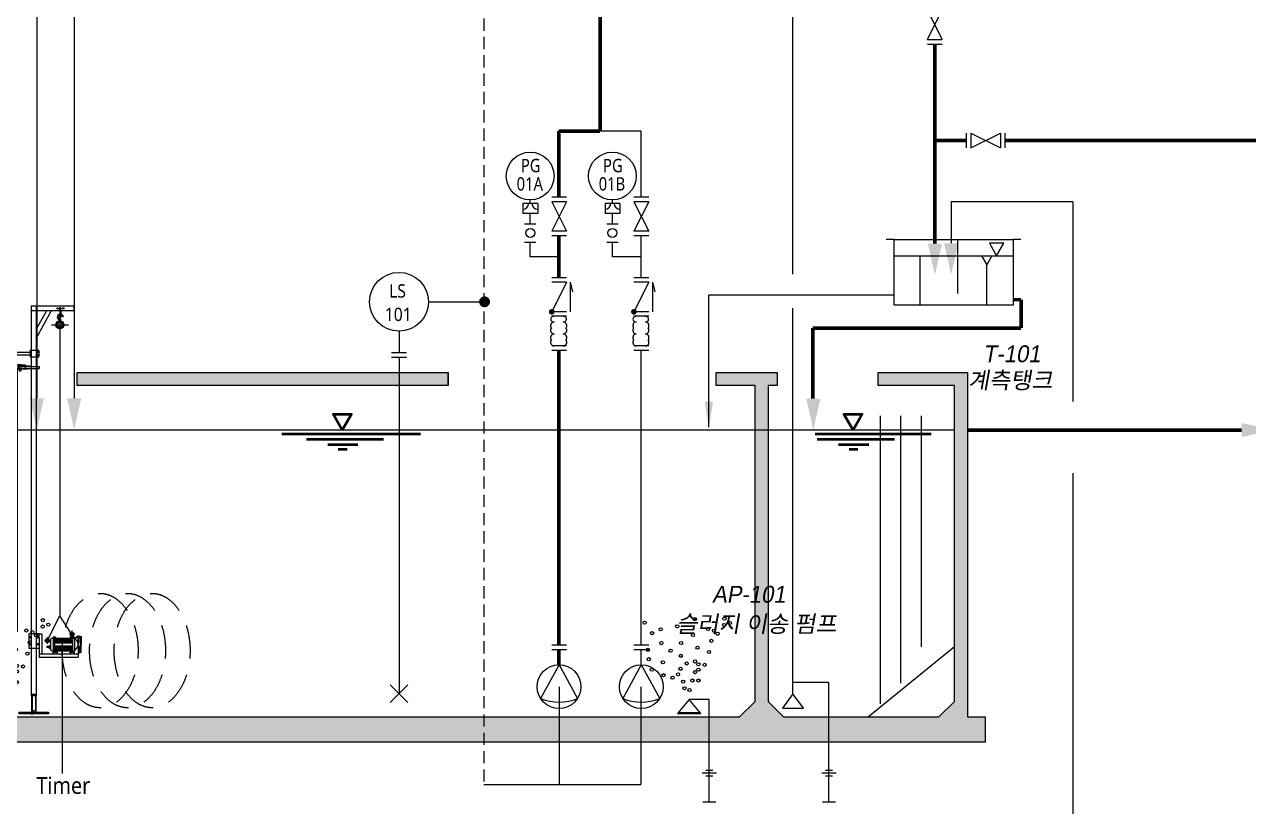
# Model space of a CAD drawing. Extents: x -446 to 204872, y -474580 to 19085.
# Drawn here: x 4360 to 9999, y 7570 to 11173 of the extents above; entities that cross this region are included whole.
import ezdxf
from ezdxf.enums import TextEntityAlignment as Align

# ---------------------------------------------------------------- set-up
doc = ezdxf.new("R2010")
doc.units = 0
doc.header["$LTSCALE"] = 750
doc.header["$MEASUREMENT"] = 0
for name, pattern in [('C2', [12.5, 10, -1, 0.5, -1]), ('C3', [8.2, 5, -1.5, 0.2, -1.5]), ('H1', [4.5, 3, -1.5]), ('H2', [3, 2, -1]), ('H3', [1.5, 1, -0.5]), ('HIDDEN', [0.375, 0.25, -0.125]), ('PHANTOM2', [1.25, 0.625, -0.125, 0.125, -0.125, 0.125, -0.125])]:
    doc.linetypes.add(name, pattern=pattern)
doc.layers.get('0').update_dxf_attribs({"linetype": 'CONTINUOUS'})
for name, color, linetype in [('011 배관', 1, 'CONTINUOUS'), ('11', 1, 'C2'), ('12', 1, 'C3'), ('2', 7, 'CONTINUOUS'), ('22', 4, 'H1'), ('33', 3, 'H2'), ('34', 3, 'H3'), ('7', 7, 'CONTINUOUS'), ('COLUMN', 3, 'CONTINUOUS'), ('EQUIP', 5, 'CONTINUOUS'), ('FITTING', 7, 'CONTINUOUS'), ('INSTRUMENT', 6, 'FENCELINE1'), ('LINE', 2, 'CONTINUOUS'), ('NOTES', 7, 'CONTINUOUS'), ('장비', 6, 'CONTINUOUS')]:
    doc.layers.add(name, color=color, linetype=linetype)
doc.styles.add('GHS', font='NanumGothic.ttf', dxfattribs={"width": 0.95})
doc.styles.add('송현도면폼(2020)$0$기문-1', font='')
doc.styles.get('송현도면폼(2020)$0$기문-1').set_extended_font_data('Dotum')
doc.linetypes.add('FENCELINE1', pattern='A,0.25,-0.1,[133,ltypeshp.shx,S=0.1,R=0,X=-0.1,Y=0],-0.1,1', length=1.45)

# ---------------------------------------------------------------- blocks, each defined once
blk = doc.blocks.new('A$C5B2A7EC1')
at = {"color": 4}
for q in [(0.47, 1.37), (5.48, 1.37)]:
    blk.add_line((2.97, 5.95), q, dxfattribs=at)
blk.add_arc((2.97, 7.41), 6.53, 247.4472, 292.5528, dxfattribs=at)
at = {"layer": '장비', "color": 4}
blk.add_circle((2.97, 2.97), 2.97, dxfattribs=at)
blk = doc.blocks.new('A$C767B330D')
at = {"color": 4}
for p, q in [((2.39, 9.26), (0.38, 5.24)), ((2.89, 9.26), (2.89, 5.24)), ((2.89, 9.26), (3.21, 7.95))]:
    blk.add_line(p, q, dxfattribs=at)
at = {"color": 4, "const_width": 0.378}
blk.add_lwpolyline([(0.38, 5.05, 1), (0.38, 5.43, 1)], format="xyb", close=True, dxfattribs=at)
at = {"layer": 'FITTING', "color": 4}
for centre, radius, start, end in [((0.71, 3.38), 0.494, 91.6383, 220.3842), ((0.63, 4.25), 0.379, 86.0109, 279.4109), ((2, 4.25), 0.379, 260.5891, 93.9891), ((1.93, 3.38), 0.494, 319.6158, 88.3617), ((0.71, 2.74), 0.494, 139.6158, 268.3617), ((0.71, 1.75), 0.494, 91.6383, 220.3842), ((1.93, 2.74), 0.494, 271.6383, 40.3842), ((1.93, 1.75), 0.494, 319.6158, 88.3617), ((0.71, 1.11), 0.494, 139.6158, 268.3617), ((1.93, 1.11), 0.494, 271.6383, 40.3842)]:
    blk.add_arc(centre, radius, start, end, dxfattribs=at)
at = {"layer": 'NOTES', "color": 4, "linetype": 'Continuous', "lineweight": 25}
for p, q in [((2.39, 9.87), (0.38, 9.87)), ((2.39, 9.26), (0.38, 9.26)), ((2.39, 5.24), (0.38, 5.24)), ((2.39, 4.63), (0.38, 4.63)), ((2.39, 0.62), (0.38, 0.62)), ((2.39, 0), (0.38, 0))]:
    blk.add_line(p, q, dxfattribs=at)
blk = doc.blocks.new('A$C08177B49')
at = {"color": 4}
for p, q in [((2.01, 4.63), (0, 0.62)), ((0, 4.63), (2.01, 0.62))]:
    blk.add_line(p, q, dxfattribs=at)
at = {"layer": 'NOTES', "color": 4, "linetype": 'Continuous', "lineweight": 25}
for p, q in [((2.01, 5.25), (0, 5.25)), ((2.01, 4.63), (0, 4.63)), ((2.01, 0.62), (0, 0.62)), ((2.01, 0), (0, 0))]:
    blk.add_line(p, q, dxfattribs=at)
blk = doc.blocks.new('A$C7DAB0A24')
at = {"color": 4}
for p, q in [((83.7, 55.8), (0, 55.8)), ((0, 55.8), (0, 0)), ((83.7, 0), (0, 0)), ((83.7, 55.8), (83.7, 0))]:
    blk.add_line(p, q, dxfattribs=at)
for centre, start, end in [((0, 55.8), 270, 0), ((83.7, 55.8), 180, 270)]:
    blk.add_arc(centre, 32.3, start, end, dxfattribs=at)
blk = doc.blocks.new('A$C7674771A')
at = {"layer": '011 배관', "color": 8, "ltscale": 10}
for centre in [(1120, 1567), (1760, 1580), (34, 1493), (380, 1348), (739, 1414), (1405, 1357), (1533, 1320), (1756, 1443), (1878, 1484), (196, 1265), (397, 1050), (823, 1051), (1081, 1226), (1477, 1098), (1615, 1252), (104, 906), (595, 885), (818, 775), (1177, 950), (1427, 858), (126, 701), (429, 635), (945, 609), (1125, 653), (1198, 591), (1332, 579), (188, 476), (443, 356), (638, 301), (757, 373), (810, 495), (1068, 241), (1125, 421), (1198, 474), (1198, 241), (868, 216), (897, 72), (1004, 34)]:
    blk.add_circle(centre, 34.3, dxfattribs=at)
blk = doc.blocks.new('A$C230616DC')
at = {"color": 8, "linetype": 'Continuous', "ltscale": 20}
for p, q in [((3.25, 3.91), (0, 0)), ((6.5, 0), (3.25, 3.91)), ((0, 0), (6.5, 0)), ((0.23, 0.28), (6.27, 0.28))]:
    blk.add_line(p, q, dxfattribs=at)
blk = doc.blocks.new('A$C05B44BBD')
at = {"color": 8}
for p, q in [((54.3, 1971.4), (122.2, 1971.4)), ((54.3, 1971.4), (54.3, 1947.9)), ((54.3, 1951.4), (88.1, 1951.4)), ((54.3, 1947.9), (54.3, 470.8)), ((54.3, 1947.9), (135.5, 1947.9)), ((77.8, 1947.9), (77.8, 470.8)), ((81.5, 1965.5), (81.5, 1960.8)), ((81.5, 1965.5), (88.1, 1965.5)), ((81.5, 1960.8), (81.5, 1951.4)), ((81.5, 1960.8), (88.1, 1960.8)), ((81.5, 1960.8), (88.1, 1960.8)), ((85.2, 1969.7), (85.2, 1965.5)), ((101.4, 1965.5), (85.2, 1965.5)), ((99.5, 1971.6), (87, 1971.6)), ((88.1, 1965.5), (98.4, 1965.5)), ((88.1, 1965.5), (88.1, 1951.4)), ((88.1, 1951.4), (98.4, 1951.4)), ((88.6, 1965.5), (88.6, 1937.4)), ((88.6, 1937.4), (98, 1937.4)), ((88.9, 1969.7), (88.9, 1965.5)), ((89.1, 1965.5), (89.1, 1937.4)), ((97.5, 1965.5), (97.5, 1937.4)), ((97.6, 1969.7), (97.6, 1965.5)), ((98, 1965.5), (98, 1937.4)), ((98.4, 1965.5), (147.1, 1965.5)), ((98.4, 1965.5), (98.4, 1951.4)), ((98.4, 1960.8), (180, 1960.8)), ((98.4, 1951.4), (116.7, 1951.4)), ((101.4, 1969.7), (101.4, 1965.5)), ((116.7, 1951.4), (202, 1951.4)), ((122.2, 1971.4), (122.2, 1947.9)), ((125.7, 1960.8), (202, 1960.8)), ((125.7, 1947.9), (135.5, 1947.9)), ((135.5, 1951.4), (135.5, 1947.9)), ((147.1, 1965.5), (147.1, 1960.8)), ((163.4, 1960.8), (202, 1960.8)), ((163.4, 1951.4), (202, 1951.4)), ((202, 1960.8), (202, 1951.4)), ((251.1, 430), (317.7, 558.7)), ((379.1, 463.9), (317.7, 558.7)), ((77.8, 470.8), (54.3, 470.8)), ((200.6, 458.7), (144, 458.7)), ((258, 422.9), (265.2, 422.9)), ((258, 416.4), (265, 416.4)), ((200.6, 375.3), (144, 375.3)), ((157.2, 152.8), (157.2, 109.8)), ((184.9, 153.6), (184.9, 110.6)), ((159.1, 110.6), (159.1, 17.3)), ((159.1, 110.6), (184.9, 110.6)), ((183, 110.6), (183, 17.3))]:
    blk.add_line(p, q, dxfattribs=at)
at = {"color": 8, "linetype": 'H2'}
for p in [(161.6, 25.4), (180.5, 25.4)]:
    blk.add_line(p, (171, 25.4), dxfattribs=at)
at = {"color": 8}
for centre, radius in [((150.7, 438.3), 5.35), ((190.7, 438.1), 5.17), ((247.5, 419.6), 11), ((247.5, 419.6), 5.57), ((386.7, 456), 11), ((386.7, 456), 5.57), ((150.7, 399.8), 5.35), ((191.2, 399), 5.31)]:
    blk.add_circle(centre, radius, dxfattribs=at)
for centre, start, end in [((87, 1969.7), 90, 180), ((87, 1969.7), 0, 90), ((90.8, 1969.7), 90, 180), ((95.8, 1969.7), 0, 90), ((99.5, 1969.7), 90, 180), ((99.5, 1969.7), 0, 90)]:
    blk.add_arc(centre, 1.88, start, end, dxfattribs=at)
at = {"layer": '11', "color": 8}
for p, q in [((317.7, 2233.4), (317.7, 2156.4)), ((271.3, 2196.4), (366.2, 2196.4))]:
    blk.add_line(p, q, dxfattribs=at)
at = {"layer": '11', "color": 8, "linetype": 'Continuous'}
blk.add_line((317.7, 2166.4), (317.7, 558.7), dxfattribs=at)
at = {"layer": '12', "color": 8}
for p, q in [((267.6, 419.6), (231.9, 419.6)), ((402.3, 456), (371.1, 456))]:
    blk.add_line(p, q, dxfattribs=at)
at = {"layer": '12', "color": 8, "linetype": 'C2'}
for p, q in [((247.5, 401.9), (247.5, 439.7)), ((386.7, 438.2), (386.7, 476.1))]:
    blk.add_line(p, q, dxfattribs=at)
blk.add_circle((317.7, 2196.4), 17.6, dxfattribs=at)
at = {"layer": '2', "color": 8, "linetype": 'H1', "ltscale": 0.2}
for p, q in [((157.2, 2052.2), (157.2, 2016.8)), ((184.9, 2052.2), (184.9, 2016.8)), ((157.2, 162.4), (157.2, 115.1)), ((157.2, 162.4), (157.2, 115.1)), ((184.9, 163.2), (184.9, 115.9)), ((184.9, 163.2), (184.9, 115.9))]:
    blk.add_line(p, q, dxfattribs=at)
at = {"layer": '22', "color": 8, "linetype": 'H2', "ltscale": 0.3}
for p, q in [((161.6, 110.6), (161.6, 25.4)), ((180.5, 110.6), (180.5, 25.4))]:
    blk.add_line(p, q, dxfattribs=at)
at = {"layer": '33', "color": 8}
for p, q in [((425.4, 425.5), (429, 439.1)), ((425.4, 407.8), (425.4, 425.5)), ((429, 440), (433.7, 440)), ((433.7, 439.1), (433.7, 398.3)), ((425.4, 388.8), (425.4, 371.1)), ((425.4, 371.1), (429, 357.5)), ((429, 357.5), (433.7, 357.5)), ((433.7, 357.5), (433.7, 398.3))]:
    blk.add_line(p, q, dxfattribs=at)
at = {"layer": '34', "color": 8}
for p, q in [((316.7, 2258.7), (323.3, 2258.7)), ((316.7, 2249), (323.3, 2249))]:
    blk.add_line(p, q, dxfattribs=at)
at = {"layer": '7', "color": 8}
for p, q in [((157.2, 2302.8), (395.4, 2302.8)), ((157.2, 2302.8), (157.2, 2054.2)), ((157.2, 2276.9), (395.4, 2276.9)), ((184.9, 2302.8), (184.9, 2054.2)), ((184.9, 2169.5), (244.1, 2276.9)), ((184.9, 2120.1), (271.3, 2276.9)), ((316.7, 2276.9), (316.7, 2240.1)), ((323.3, 2276.9), (323.3, 2240.1)), ((395.4, 2302.8), (395.4, 2276.9)), ((314.9, 2223.2), (314.9, 2219)), ((318, 2238.8), (322, 2238.8)), ((320.7, 2229), (320.7, 2219.1)), ((157.2, 2015.5), (157.2, 1917.6)), ((184.9, 2015.5), (184.9, 1917.6)), ((157.2, 1918.1), (157.2, 338)), ((184.9, 1918.1), (184.9, 338.3)), ((144, 458.7), (144, 375.3)), ((200.6, 458.7), (215.7, 458.7)), ((200.6, 436.8), (200.6, 458.7)), ((200.6, 436.8), (200.6, 326.4)), ((215.7, 458.7), (215.7, 345.3)), ((265, 424.7), (265, 371.9)), ((273.8, 433.4), (280.8, 433.4)), ((280.8, 433.4), (280.8, 434.6)), ((281.4, 440.4), (292.6, 440.4)), ((286.9, 440.4), (286.9, 358.3)), ((290.7, 427), (384.4, 427)), ((290.7, 421.8), (384.4, 421.8)), ((290.7, 414.4), (384.4, 414.4)), ((292.6, 440.4), (292.6, 433.4)), ((292.6, 433.4), (399.8, 433.4)), ((377.7, 433.4), (377.7, 443.5)), ((377.7, 443.5), (383.6, 443.5)), ((383.6, 445.1), (383.6, 432.3)), ((389.8, 432.3), (383.6, 432.3)), ((383.6, 432.3), (386.7, 430.4)), ((389.8, 432.3), (386.7, 430.4)), ((388.1, 433.4), (388.1, 363.2)), ((389.8, 445.1), (389.8, 432.3)), ((389.8, 443.5), (395.7, 443.5)), ((395.7, 443.5), (395.7, 433.4)), ((399.8, 433.4), (399.8, 363.2)), ((399.8, 433.4), (413.7, 419.6)), ((421.3, 443.1), (421.3, 447.3)), ((421.3, 442.1), (421.3, 447.3)), ((421.3, 447.3), (425.2, 447.3)), ((421.3, 412), (421.3, 442.1)), ((425.2, 447.3), (437.8, 442.1)), ((437.8, 442.1), (437.8, 398.3)), ((200.6, 345.3), (421.3, 345.3)), ((245.1, 386.7), (245.1, 381)), ((250.3, 386.7), (245.1, 386.7)), ((250.3, 381), (245.1, 381)), ((252.8, 387.1), (252.8, 380.6)), ((256.2, 388.9), (255.1, 388.2)), ((256.2, 378.8), (255.1, 379.5)), ((258.4, 390.4), (258.4, 377.3)), ((265, 390.4), (261.1, 390.4)), ((261.1, 377.3), (265, 377.3)), ((273.8, 363.2), (399.8, 363.2)), ((280.7, 354.6), (302.3, 354.6)), ((280.7, 345.3), (280.7, 354.6)), ((288.1, 354.6), (288.1, 363.2)), ((290.7, 407), (384.4, 407)), ((290.7, 389.6), (384.4, 389.6)), ((290.7, 382.2), (384.4, 382.2)), ((290.7, 374.8), (384.4, 374.8)), ((290.7, 369.6), (384.4, 369.6)), ((296.8, 363.2), (296.8, 354.6)), ((302.3, 354.6), (302.3, 345.3)), ((375.7, 345.3), (375.7, 354.6)), ((375.7, 354.6), (397.3, 354.6)), ((383, 363.2), (383, 354.6)), ((390.8, 363.2), (390.8, 354.6)), ((397.3, 354.6), (397.3, 345.3)), ((399.8, 363.2), (413.7, 377)), ((418.8, 407.9), (425.4, 407.9)), ((418.8, 407.2), (418.8, 389.4)), ((418.8, 388.7), (425.4, 388.7)), ((421.3, 412), (421.3, 384.6)), ((421.3, 384.6), (421.3, 354.4)), ((421.3, 354.4), (421.3, 349.3)), ((421.3, 351.9), (421.3, 326.4)), ((421.3, 349.3), (425.2, 349.3)), ((425.2, 349.3), (437.8, 354.4)), ((437.8, 354.4), (437.8, 398.3)), ((157.2, 338.1), (157.2, 163.2)), ((184.9, 338.1), (184.9, 163.2)), ((200.6, 326.4), (421.3, 326.4)), ((87.5, 17.3), (87.5, 8.6)), ((87.5, 17.3), (184.9, 17.3)), ((254.6, 8.6), (87.5, 8.6)), ((160.5, 0.2), (162.6, 0)), ((184.9, 17.3), (254.6, 17.3)), ((254.6, 17.3), (254.6, 8.6))]:
    blk.add_line(p, q, dxfattribs=at)
at = {"layer": '7', "color": 8, "linetype": 'Continuous'}
for p, q in [((316.7, 2276.9), (316.7, 2291)), ((323.3, 2276.9), (323.3, 2291)), ((0, 2042.1), (150.1, 2042.1)), ((0, 2042.1), (0, 2027.6)), ((0, 2027.6), (150.1, 2027.6)), ((150.1, 2054.2), (196.8, 2054.2)), ((150.1, 2054.2), (150.1, 2015.5)), ((150.1, 2015.5), (196.8, 2015.5)), ((199.8, 2051.2), (199.8, 2018.5)), ((280.8, 439.8), (280.8, 358.3)), ((399.8, 433.4), (421.3, 447.3)), ((401.1, 432.1), (421.4, 445.2)), ((280.8, 358.3), (286.9, 358.3)), ((184.9, 115.9), (157.2, 115.9)), ((157.2, 115.9), (184.9, 115.9))]:
    blk.add_line(p, q, dxfattribs=at)
at = {"layer": '7', "color": 8}
for centre, radius in [((305.5, 2288.5), 4.08), ((336.3, 2288.5), 4.08), ((317.7, 2196.4), 22.8), ((317.7, 2196.4), 21.9), ((305.3, 2208.8), 1.98), ((317.7, 2196.4), 13.2), ((317.7, 2214), 1.98), ((330.2, 2208.8), 1.98), ((300.1, 2196.4), 1.98), ((305.3, 2183.9), 1.98), ((317.7, 2178.7), 1.98), ((317.7, 2196.4), 0.0543), ((330.2, 2183.9), 1.98), ((335.4, 2196.4), 1.98), ((150.7, 438.3), 3.66), ((190.7, 438.1), 3.66), ((150.7, 399.8), 3.66), ((191.2, 399), 3.66)]:
    blk.add_circle(centre, radius, dxfattribs=at)
at = {"layer": '7', "color": 8, "linetype": 'Continuous'}
for centre in [(192.5, 2043.6), (192.5, 2026.3)]:
    blk.add_circle(centre, 3.53, dxfattribs=at)
at = {"layer": '7', "color": 8}
for centre, radius, start, end in [((320, 2288.5), 4.08, 323.44208, 216.55792), ((319.9, 2239.5), 17.1, 100.81078, 252.70336), ((319.9, 2239.5), 10, 108.56328, 271.79053), ((318, 2240.1), 1.31, 180, 270), ((320.2, 2229), 0.438, 0, 91.79053), ((322, 2240.1), 1.31, 270, 0), ((319.9, 2239.5), 17.1, 3.98164, 78.64929), ((319.9, 2239.5), 10, 38.14747, 70.48533), ((338.2, 2253.8), 13.1, 218.14747, 264.65379), ((273.8, 424.7), 8.76, 90, 180), ((401.3, 407.2), 17.5, 0, 45.13253), ((250.3, 395.5), 8.76, 270, 303.64436), ((250.3, 372.2), 8.76, 56.35564, 90), ((261.1, 381.6), 8.76, 90, 123.64436), ((261.1, 386.1), 8.76, 236.35564, 270), ((273.8, 371.9), 8.76, 180, 270), ((401.3, 389.4), 17.5, 314.86747, 0)]:
    blk.add_arc(centre, radius, start, end, dxfattribs=at)
at = {"layer": '7', "color": 8, "linetype": 'Continuous'}
for centre, radius, start, end in [((196.8, 2051.2), 2.98, 0, 90), ((196.8, 2018.5), 2.98, 270, 0), ((281.4, 439.8), 0.597, 90, 180)]:
    blk.add_arc(centre, radius, start, end, dxfattribs=at)
at = {"layer": 'COLUMN', "color": 8, "linetype": 'HIDDEN'}
for centre in [(544.2, 363.7), (698.2, 363.7), (836.5, 363.7)]:
    blk.add_ellipse(centre, major_axis=(0, 321.5), ratio=0.664115, dxfattribs=at)

msp = doc.modelspace()

# ---------------------------------------------------------------- hatches: boundary and pattern name
at = {"ltscale": 100}
h = msp.add_hatch(color=8, dxfattribs=at)
h.dxf.hatch_style = 1
h.paths.add_polyline_path([(7725.7, 8053.7), (7725.7, 9510.2), (7546.7, 9510.2), (7546.7, 9570.4), (7827.1, 9570.4), (7827.1, 9510.2), (7785.8, 9510.2), (7785.8, 8053.7), (7857.2, 7982.3), (8572.5, 7982.3), (8644, 8053.7), (8644, 9510.2), (8293.7, 9510.2), (8293.7, 9570.4), (8704.1, 9570.4), (8704.1, 7982.3), (8785.8, 7982.3), (8785.8, 7866.7), (3947.6, 7866.7), (3947.6, 7982.3), (4029.3, 7982.3), (4029.3, 9570.4), (4089.4, 9570.4), (4089.4, 8053.7), (4160.9, 7982.3), (7654.2, 7982.3)])
h = msp.add_hatch(color=3)
h.dxf.hatch_style = 1
h.paths.add_polyline_path([(4602.1, 9570.4), (6311.6, 9570.4), (6311.6, 9510.2), (4602.1, 9510.2)])

# ---------------------------------------------------------------- linework, layer by layer
at = {"color": 1}
for p, q in [((4417.2, 14707.3), (4417.2, 9450.8)), ((4589, 14476.3), (4589, 9450.8)), ((7900.3, 10022.9), (7900.3, 12585.4)), ((8871.5, 10166.1), (8805.5, 10166.1)), ((8805.5, 10166.1), (8838.5, 10106.7)), ((8838.5, 10106.7), (8871.5, 10166.1)), ((7512.8, 9317.9), (7512.8, 9926.5)), ((8366.2, 9926.5), (7512.8, 9926.5)), ((7900.3, 8089), (7900.3, 9865.8)), ((8644, 9304.3), (4089.4, 9304.3))]:
    msp.add_line(p, q, dxfattribs=at)
at = {"color": 1, "linetype": 'HIDDEN', "ltscale": 0.3}
msp.add_line((6476, 14406.6), (6476, 7670.5), dxfattribs=at)
at = {"color": 7}
for p, q in [((7201.8, 10682.1), (6823.3, 10682.1)), ((7201.8, 10377.8), (7201.8, 10682.1)), ((7201.8, 10006.7), (7201.8, 10199.5)), ((7201.8, 8312.8), (7201.8, 9671.2)), ((6823.3, 8222.8), (6823.3, 8291.9)), ((7201.8, 8222.8), (7201.8, 8291.9))]:
    msp.add_line(p, q, dxfattribs=at)
at = {"color": 4}
for p, q in [((6690.4, 10348.2), (6690.4, 10363.7)), ((7069, 10348.2), (7069, 10363.7)), ((6664.5, 10255), (6716.3, 10255)), ((7043.1, 10255), (7094.9, 10255)), ((6664.5, 10170.9), (6716.3, 10170.9)), ((7043.1, 10170.9), (7094.9, 10170.9)), ((8366.2, 10182.4), (8330.1, 10182.4)), ((8366.2, 9879.5), (8366.2, 10182.4)), ((8366.2, 10182.4), (8914.3, 10182.4)), ((8660.8, 9933.8), (8660.8, 10182.4)), ((8950.4, 10182.4), (8914.3, 10182.4)), ((6823.3, 10103.1), (6690.4, 10103.1)), ((7201.8, 10103.1), (7069, 10103.1)), ((8486, 9879.5), (8486, 10106.7)), ((8769.4, 10106.7), (8793.2, 10065.6)), ((8817, 10106.7), (8793.2, 10065.6)), ((8793.2, 9879.5), (8793.2, 10065.6))]:
    msp.add_line(p, q, dxfattribs=at)
at = {"color": 3}
for p, q in [((8629.6, 10355.9), (8629.6, 10165.3)), ((9189.9, 10355.9), (8629.6, 10355.9)), ((9189.9, 10355.9), (9189.9, 9436.6)), ((4602.1, 9570.4), (6311.6, 9570.4)), ((6311.6, 9510.2), (4602.1, 9510.2)), ((9189.9, 9105.2), (9189.9, 7017.3))]:
    msp.add_line(p, q, dxfattribs=at)
at = {"color": 4, "ltscale": 0.1}
for p, q in [((6690.4, 10255), (6690.4, 10302.5)), ((7069, 10255), (7069, 10302.5)), ((6690.4, 10103.1), (6690.4, 10170.9)), ((7069, 10103.1), (7069, 10170.9)), ((7498.8, 7737.8), (7531.5, 7737.8)), ((8050.1, 7737.8), (8082.8, 7737.8)), ((7482.7, 7724.3), (7547.6, 7724.3)), ((7498.8, 7710.9), (7531.5, 7710.9)), ((8034, 7724.3), (8098.9, 7724.3)), ((8050.1, 7710.9), (8082.8, 7710.9)), ((7484.9, 7591.8), (7545.1, 7591.8)), ((8036.2, 7591.8), (8096.4, 7591.8))]:
    msp.add_line(p, q, dxfattribs=at)
at = {"color": 1, "linetype": 'HIDDEN', "ltscale": 25}
msp.add_line((6221.3, 9895.4), (6479.6, 9895.4), dxfattribs=at)
at = {"color": 8}
for p, q in [((4602.1, 9510.2), (4602.1, 9570.4)), ((6311.6, 9510.2), (6311.6, 9570.4)), ((8303.2, 8043.5), (8303.2, 9370.1)), ((8397.7, 8138.1), (8397.7, 9370.1)), ((8492.1, 8306), (8492.1, 9370.1)), ((8644, 8306), (8248.6, 7982.3))]:
    msp.add_line(p, q, dxfattribs=at)
at = {"color": 8, "linetype": 'Continuous', "lineweight": 50, "ltscale": 10}
for p, q in [((5546.2, 9286.3), (6184.5, 9286.3)), ((5659, 9262.3), (6014.1, 9262.3)), ((8002.6, 9286.3), (8538, 9286.3)), ((8012.5, 9262.3), (8367.6, 9262.3)), ((5757.4, 9238.4), (5896.6, 9238.4)), ((5805.4, 9216.8), (5846.2, 9216.8)), ((8110.8, 9238.4), (8250, 9238.4)), ((8158.8, 9216.8), (8199.6, 9216.8))]:
    msp.add_line(p, q, dxfattribs=at)
at = {"color": 1, "linetype": 'HIDDEN', "ltscale": 5}
for p, q in [((4533.7, 8287.8), (4533.7, 7721.9)), ((6823.3, 8121.7), (6823.3, 7670.5)), ((7200, 8121.7), (7200, 7670.5)), ((6476, 7670.5), (7200, 7670.5))]:
    msp.add_line(p, q, dxfattribs=at)
at = {"color": 5, "linetype": 'PHANTOM2', "ltscale": 40}
for p, q in [((8066.3, 8141.2), (7900.3, 8141.2)), ((8066.3, 7591.8), (8066.3, 8141.2)), ((7515, 8063.3), (7422.3, 8063.3)), ((7515, 7591.8), (7515, 8063.3))]:
    msp.add_line(p, q, dxfattribs=at)
at = {"color": 2, "ltscale": 5, "const_width": 16.5}
for points in [[(7011.8, 12832.4), (7011.8, 10682.1)], [(8554.6, 11083.2), (8554.6, 10164)], [(6821.8, 10682.1), (6821.8, 10377.8)], [(7011.8, 10682.1), (6821.8, 10682.1)], [(8698.9, 10639), (8554.6, 10639)], [(10224.3, 10639), (8877.2, 10639)], [(6821.8, 10199.5), (6821.8, 10006.7)], [(8951.8, 9905.2), (8914.3, 9905.2)], [(8951.8, 9905.2), (8951.8, 9774)], [(7992, 9774), (7992, 9449.7)], [(8951.8, 9774), (7992, 9774)], [(6821.8, 9671.2), (6821.8, 8312.8)], [(8704.1, 9304.3), (9967.6, 9304.3)], [(6821.8, 8291.9), (6821.8, 8222.8)]]:
    msp.add_lwpolyline(points, dxfattribs=at)
at = {"color": 8}
msp.add_lwpolyline([(4160.9, 7982.3), (7654.2, 7982.3), (7725.7, 8053.7), (7725.7, 9510.2), (7546.7, 9510.2), (7546.7, 9570.4), (7827.1, 9570.4), (7827.1, 9510.2), (7785.8, 9510.2), (7785.8, 8053.7), (7857.2, 7982.3), (8572.5, 7982.3), (8644, 8053.7), (8644, 9510.2), (8293.7, 9510.2), (8293.7, 9570.4), (8704.1, 9570.4), (8704.1, 7982.3), (8785.8, 7982.3), (8785.8, 7866.7), (3947.6, 7866.7)], dxfattribs=at)
at = {"color": 3}
msp.add_lwpolyline([(4602.1, 9570.4), (6311.6, 9570.4), (6311.6, 9510.2), (4602.1, 9510.2)], close=True, dxfattribs=at)
msp.add_lwpolyline([(4602.1, 9570.4), (6311.6, 9570.4), (6311.6, 9510.2), (4602.1, 9510.2)], close=True, dxfattribs=at)
at = {"color": 8, "linetype": 'Continuous', "lineweight": 50, "ltscale": 10}
for points in [[(5824.1, 9304.3), (5781.5, 9377.9), (5866.6, 9377.9)], [(8177.5, 9304.3), (8135, 9377.9), (8220, 9377.9)]]:
    msp.add_lwpolyline(points, close=True, dxfattribs=at)
at = {"color": 1}
msp.add_lwpolyline([(7900.3, 8089), (7851.9, 8022.2), (7948.6, 8022.2)], close=True, dxfattribs=at)
at = {"color": 4}
for centre in [(6690.4, 10213), (7069, 10213)]:
    msp.add_circle(centre, 20.8, dxfattribs=at)
at = {"color": 2, "ltscale": 5}
for points in [[(8587.2, 10164), (8522, 10164), (8554.6, 10019.1)], [(4449.8, 9450.8), (4384.5, 9450.8), (4417.2, 9305.8)], [(4621.6, 9450.8), (4556.4, 9450.8), (4589, 9305.8)], [(8027.1, 9449.7), (7961.8, 9449.7), (7994.4, 9304.8)], [(9967.6, 9336.9), (9967.6, 9271.7), (10112.5, 9304.3)]]:
    msp.add_solid(points, dxfattribs=at)
at = {"color": 3, "ltscale": 5}
msp.add_solid([(8662.2, 10165.3), (8597, 10165.3), (8629.6, 10020.4)], dxfattribs=at)
at = {"color": 1}
msp.add_solid([(7532.4, 9435.3), (7493.2, 9435.3), (7512.8, 9317.9)], dxfattribs=at)
at = {"layer": 'COLUMN', "color": 7, "linetype": 'Continuous', "ltscale": 20, "const_width": 25}
msp.add_lwpolyline([(6467.1, 9895.4, 1), (6492.1, 9895.4, 1)], format="xyb", close=True, dxfattribs=at)
at = {"layer": 'EQUIP', "color": 4, "linetype": 'Continuous'}
for p, q in [((8914.3, 10182.4), (8914.3, 9879.5)), ((8366.2, 9879.5), (8366.2, 10145)), ((8366.2, 10106.7), (8914.3, 10106.7)), ((8914.3, 9879.5), (8366.2, 9879.5))]:
    msp.add_line(p, q, dxfattribs=at)
at = {"layer": 'INSTRUMENT', "color": 6, "linetype": 'Continuous', "lineweight": -3, "ltscale": 5}
for p, q in [((6085.8, 9759.8), (6085.8, 9660.4)), ((6085.8, 9639.5), (6085.8, 8089.4)), ((6045.3, 8129.8), (6126.2, 8049)), ((6126.2, 8129.8), (6045.3, 8049))]:
    msp.add_line(p, q, dxfattribs=at)
for centre, radius in [((6690.1, 10475), 110.1), ((7068.7, 10475), 110.1), ((6085.8, 9895.4), 135.6)]:
    msp.add_circle(centre, radius, dxfattribs=at)
at = {"layer": 'NOTES', "color": 4, "linetype": 'Continuous', "lineweight": 25}
for p, q in [((6119.9, 9660.4), (6051.6, 9660.4)), ((6119.9, 9639.5), (6051.6, 9639.5)), ((6857.4, 8312.8), (6789.2, 8312.8)), ((6857.4, 8291.9), (6789.2, 8291.9)), ((7236, 8312.8), (7167.7, 8312.8)), ((7236, 8291.9), (7167.7, 8291.9))]:
    msp.add_line(p, q, dxfattribs=at)

# ---------------------------------------------------------------- block references
at = {"color": 7, "xscale": 33.972846336, "yscale": 33.972846336, "zscale": 33.972846336}
for p, rotation in [((8588.7, 11261.4), 180), ((8877.2, 10604.8), 89.99999999999999)]:
    msp.add_blockref('A$C08177B49', p, dxfattribs=dict(at, rotation=rotation))
at = {"color": 7}
for name, p, xscale, yscale, zscale in [('A$C08177B49', (6789.2, 10199.5), 33.972846336, 33.972846336, 33.972846336), ('A$C08177B49', (7167.7, 10199.5), 33.972846336, 33.972846336, 33.972846336), ('A$C7DAB0A24', (6656.1, 10302.5), 0.8191754999999986, 0.8191754999999986, 0.8191754999999986), ('A$C7DAB0A24', (7034.7, 10302.5), 0.8191754999999986, 0.8191754999999986, 0.8191754999999986), ('A$C767B330D', (6776.3, 9671.2), 33.972846336, 33.972846336, 33.972846336), ('A$C767B330D', (7154.9, 9671.2), 33.972846336, 33.972846336, 33.972846336), ('A$C5B2A7EC1', (6722.2, 8020.7), 33.972846336, 33.972846336, 33.972846336), ('A$C5B2A7EC1', (7100.8, 8020.7), 33.972846336, 33.972846336, 33.972846336), ('A$C230616DC', (7368.6, 7998.7), 16.51457808, 16.51457808, 16.51457808)]:
    msp.add_blockref(name, p, dxfattribs=dict(at, xscale=xscale, yscale=yscale, zscale=zscale))
at = {"color": 2, "xscale": 0.8191754999999986, "yscale": 0.8191754999999986, "zscale": 0.8191754999999986}
msp.add_blockref('A$C05B44BBD', (4262.9, 7990.3), dxfattribs=at)
at = {"color": 8, "linetype": 'Continuous', "ltscale": 20, "xscale": 0.2130153907081532, "yscale": 0.2130153907081532, "zscale": 0.2130153907081532}
for p in [(4069.7, 8091.6), (7209.9, 8099.1)]:
    msp.add_blockref('A$C7674771A', p, dxfattribs=at)

# ---------------------------------------------------------------- texts
at = {"color": 7, "style": '송현도면폼(2020)$0$기문-1', "oblique": 10}
msp.add_text('T-101', height=77.61, dxfattribs=at).set_placement((8775.6, 9617.1))
for s, p in [('계측탱크', (8901.8, 9534.1)), ('AP-101', (7697, 8547.8)), ('슬러지 이송 펌프', (7732.7, 8411.4))]:
    msp.add_text(s, height=77.61, dxfattribs=at).set_placement(p, align=Align.MIDDLE_CENTER)
at = {"color": 4, "style": 'GHS', "width": 0.9}
msp.add_text('Timer', height=77.61, dxfattribs=at).set_placement((4539.2, 7667.4), align=Align.MIDDLE)
at = {"layer": 'LINE', "color": 4, "style": 'GHS', "width": 0.85}
for s, p in [('PG', (6692.3, 10523.4)), ('PG', (7070.8, 10523.4)), ('01A', (6688.2, 10438.8)), ('01B', (7066.8, 10438.8))]:
    msp.add_text(s, height=61.44, dxfattribs=at).set_placement(p, align=Align.MIDDLE_CENTER)
at = {"layer": 'LINE', "color": 4, "style": 'GHS', "width": 0.9}
for s, p in [('LS', (6078.8, 9915)), ('101', (6082.1, 9806.8))]:
    msp.add_text(s, height=61.44, dxfattribs=at).set_placement(p, align=Align.CENTER)

doc.saveas('drawing.dxf')
